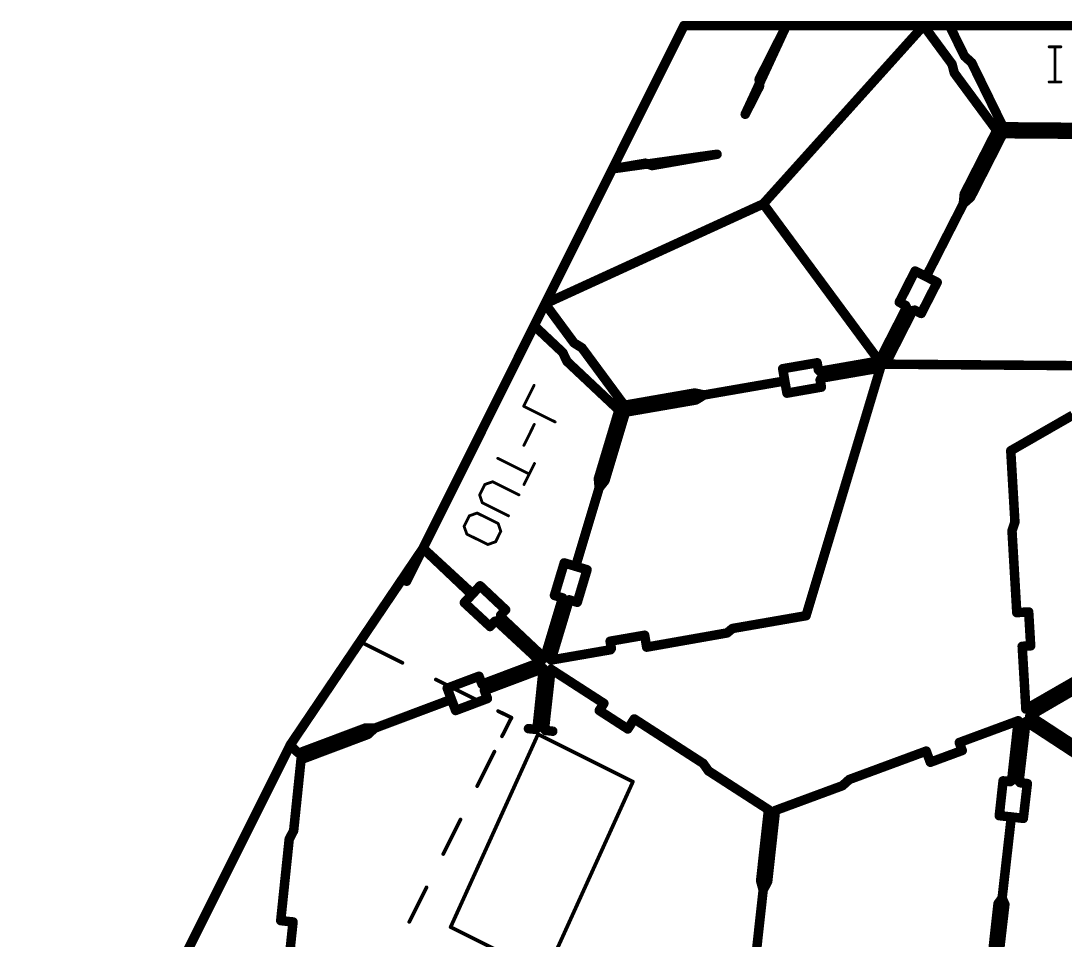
# Model space of a CAD drawing. Extents: x -0.1 to 87.3, y -0.2 to 54.9.
# Drawn here: x 9.2 to 37.15, y 29.42 to 54.03 of the extents above; entities that cross this region are included whole.
import ezdxf

# ---------------------------------------------------------------- set-up
doc = ezdxf.new("R2010")
doc.units = 0
doc.layers.add('115', color=53, linetype='CONTINUOUS')

msp = doc.modelspace()

# ---------------------------------------------------------------- linework, layer by layer
at = {"layer": '115'}
for points, const_width in [([(26.95, 53.9), (23.2329, 46.4533)], 0.254), ([(29.6905, 53.9), (26.95, 53.9)], 0.254), ([(29.6905, 53.9), (28.5901, 51.5271)], 0.254), ([(28.9634, 52.4632), (29.6905, 53.9)], 0.254), ([(29.0733, 49.1281), (33.3662, 53.9)], 0.254), ([(33.3662, 53.9), (29.6905, 53.9)], 0.254), ([(34.0595, 53.9), (33.3662, 53.9)], 0.254), ([(33.3662, 53.9), (34.1256, 52.8709)], 0.254), ([(34.4602, 53.0827), (34.0595, 53.9)], 0.254), ([(34.0595, 53.9), (41.1734, 53.9)], 0.254), ([(34.6515, 52.9087), (34.4602, 53.0827)], 0.254), ([(36.7266, 53.3322), (37.0401, 53.3322)], 0.0762), ([(36.8834, 53.3322), (36.8834, 52.3916)], 0.0762), ([(34.1256, 52.8709), (34.1882, 52.6312)], 0.254), ([(35.492, 51.1915), (34.6515, 52.9087)], 0.254), ([(28.9723, 52.2768), (28.9634, 52.4632)], 0.254), ([(34.1882, 52.6312), (35.3233, 51.0928)], 0.254), ([(28.5901, 51.5271), (28.9723, 52.2768)], 0.254), ([(36.7266, 52.3916), (37.0401, 52.3916)], 0.0762), ([(35.3233, 51.0928), (34.4538, 49.39)], 0.254), ([(37.4038, 51.1766), (35.492, 51.1915)], 0.254), ([(35.4905, 51.0075), (34.6234, 49.3036)], 0.254), ([(37.4024, 50.9926), (35.4905, 51.0075)], 0.254), ([(25.0362, 50.066), (27.8348, 50.4557)], 0.254), ([(25.919, 50.2168), (25.0362, 50.066)], 0.254), ([(26.0944, 50.1533), (25.919, 50.2168)], 0.254), ([(27.8348, 50.4557), (26.0944, 50.1533)], 0.254), ([(34.4538, 49.39), (34.4294, 49.1326)], 0.254), ([(29.0733, 49.1281), (23.2329, 46.4533)], 0.254), ([(32.1764, 44.9226), (29.0733, 49.1281)], 0.254), ([(34.4294, 49.1326), (33.4338, 47.1795)], 0.254), ([(34.6234, 49.3036), (34.4294, 49.1326)], 0.254), ([(33.1376, 47.3291), (32.7137, 46.4946)], 0.254), ([(33.4338, 47.1795), (33.1376, 47.3291)], 0.254), ([(33.4338, 47.1795), (33.7287, 47.0277)], 0.254), ([(33.7287, 47.0277), (33.3025, 46.1944)], 0.254), ([(23.2329, 46.4533), (22.9405, 45.8676)], 0.254), ([(23.2329, 46.4533), (24.0069, 45.4044)], 0.254), ([(32.9087, 46.3562), (32.1764, 44.9226)], 0.254), ([(32.7137, 46.4946), (32.8855, 46.407)], 0.254), ([(32.8855, 46.407), (32.9087, 46.3562)], 0.254), ([(33.1306, 46.282), (33.0759, 46.2709)], 0.254), ([(33.3025, 46.1944), (33.1306, 46.282)], 0.254), ([(33.0759, 46.2709), (32.346, 44.8362)], 0.254), ([(22.9405, 45.8676), (19.9633, 39.9031)], 0.254), ([(22.9405, 45.8676), (19.9658, 39.9081)], 0.254), ([(23.7058, 45.1472), (22.9405, 45.8676)], 0.254), ([(24.0069, 45.4044), (24.2175, 45.2739)], 0.254), ([(24.2175, 45.2739), (25.3526, 43.7356)], 0.254), ([(23.8156, 44.9131), (23.7058, 45.1472)], 0.254), ([(25.2085, 43.6035), (23.8156, 44.9131)], 0.254), ([(30.5907, 44.6458), (32.1764, 44.9226)], 0.254), ([(29.5935, 44.7139), (30.516, 44.8729)], 0.254), ([(29.6491, 44.3869), (29.5935, 44.7139)], 0.254), ([(32.209, 44.7352), (30.218, 38.1016)], 0.254), ([(30.516, 44.8729), (30.549, 44.6829)], 0.254), ([(30.549, 44.6829), (30.5907, 44.6458)], 0.254), ([(30.6228, 44.4608), (32.209, 44.7352)], 0.254), ([(32.346, 44.8362), (39.2716, 44.7822)], 0.254), ([(27.4892, 44.0116), (29.6491, 44.3869)], 0.254), ([(29.6491, 44.3869), (29.7071, 44.0603)], 0.254), ([(30.5961, 44.4118), (30.6228, 44.4608)], 0.254), ([(30.6291, 44.2218), (30.5961, 44.4118)], 0.254), ([(22.6583, 43.7087), (22.9371, 44.2704)], 0.0762), ([(25.3526, 43.7356), (27.2361, 44.0641)], 0.254), ([(27.2361, 44.0641), (27.4892, 44.0116)], 0.254), ([(29.7071, 44.0603), (30.6291, 44.2218)], 0.254), ([(25.3848, 43.5506), (27.2687, 43.8767)], 0.254), ([(27.2687, 43.8767), (27.4892, 44.0116)], 0.254), ([(23.5008, 43.2905), (22.6583, 43.7087)], 0.0762), ([(24.6589, 41.7723), (25.2085, 43.6035)], 0.254), ([(24.8351, 41.7194), (25.3848, 43.5506)], 0.254), ([(35.6987, 42.519), (37.3566, 43.4712)], 0.254), ([(22.6636, 42.6616), (22.9424, 43.2233)], 0.0762), ([(35.8103, 40.6104), (35.6987, 42.519)], 0.254), ([(21.9658, 42.3136), (22.8083, 41.8954)], 0.0762), ([(22.6689, 41.6146), (22.9477, 42.1762)], 0.0762), ([(21.6195, 41.6161), (21.8296, 41.6868)], 0.0762), ([(21.8296, 41.6868), (22.5317, 41.3383)], 0.0762), ([(24.6809, 41.5256), (24.6589, 41.7723)], 0.254), ([(24.6809, 41.5256), (24.8351, 41.7194)], 0.254), ([(21.4801, 41.3353), (21.6195, 41.6161)], 0.0762), ([(24.05, 39.4237), (24.6809, 41.5256)], 0.254), ([(21.5508, 41.1251), (21.4801, 41.3353)], 0.0762), ([(22.2529, 40.7766), (21.5508, 41.1251)], 0.0762), ([(21.0641, 40.4973), (21.2035, 40.7781)], 0.0762), ([(21.2035, 40.7781), (21.4137, 40.8489)], 0.0762), ([(21.4137, 40.8489), (21.9753, 40.57)], 0.0762), ([(21.9753, 40.57), (22.046, 40.3599)], 0.0762), ([(35.7319, 40.3754), (35.8103, 40.6104)], 0.254), ([(21.1348, 40.2872), (21.0641, 40.4973)], 0.0762), ([(21.6965, 40.0084), (21.1348, 40.2872)], 0.0762), ([(22.046, 40.3599), (21.9066, 40.0791)], 0.0762), ([(35.86, 38.1845), (35.7319, 40.3754)], 0.254), ([(16.4043, 34.6337), (19.9658, 39.9081)], 0.254), ([(19.9658, 39.9081), (19.525, 39.025)], 0.254), ([(19.9633, 39.9031), (21.2708, 38.6649)], 0.254), ([(19.9658, 39.9081), (21.2914, 38.687)], 0.254), ([(21.9066, 40.0791), (21.6965, 40.0084)], 0.0762), ([(23.4829, 38.6442), (23.7444, 39.5154)], 0.254), ([(23.7444, 39.5154), (24.05, 39.4237)], 0.254), ([(24.3557, 39.3319), (24.05, 39.4237)], 0.254), ([(24.0942, 38.4608), (24.3557, 39.3319)], 0.254), ([(21.2708, 38.6649), (21.492, 38.9017)], 0.254), ([(21.492, 38.9017), (22.1754, 38.2583)], 0.254), ([(21.2914, 38.687), (21.0703, 38.4502)], 0.254), ([(23.2167, 36.9672), (23.7002, 38.579)], 0.254), ([(23.3929, 36.9143), (23.8769, 38.526)], 0.254), ([(23.7002, 38.579), (23.4829, 38.6442)], 0.254), ([(23.8769, 38.526), (24.0942, 38.4608)], 0.254), ([(21.0703, 38.4502), (21.7588, 37.8123)], 0.254), ([(22.1754, 38.2583), (22.0432, 38.1179)], 0.254), ([(36.1786, 38.2032), (35.86, 38.1845)], 0.254), ([(36.2316, 37.2951), (36.1786, 38.2032)], 0.254), ([(21.7588, 37.8123), (21.8898, 37.9537)], 0.254), ([(21.8898, 37.9537), (21.9343, 37.9582)], 0.254), ([(21.9343, 37.9582), (23.1179, 36.8615)], 0.254), ([(22.0432, 38.1179), (22.0418, 38.0733)], 0.254), ([(22.0418, 38.0733), (23.2167, 36.9672)], 0.254), ([(30.218, 38.1016), (28.2482, 37.7594)], 0.254), ([(28.1044, 37.6404), (25.952, 37.2599)], 0.254), ([(28.2482, 37.7594), (28.1044, 37.6404)], 0.254), ([(19.4108, 36.84), (18.258, 37.4164)], 0.1), ([(25.8978, 37.5793), (24.9731, 37.4186)], 0.254), ([(24.9731, 37.4186), (25.0061, 37.2286)], 0.254), ([(25.952, 37.2599), (25.8978, 37.5793)], 0.254), ([(24.9827, 37.1906), (23.3929, 36.9143)], 0.254), ([(25.0061, 37.2286), (24.9827, 37.1906)], 0.254), ([(36.0051, 37.2819), (36.2316, 37.2951)], 0.254), ([(36.1031, 35.602), (36.0051, 37.2819)], 0.254), ([(23.1179, 36.8615), (21.5428, 36.2691)], 0.254), ([(23.1827, 36.6892), (21.6078, 36.0965)], 0.254), ([(23.0155, 35.0843), (23.1827, 36.6892)], 0.254), ([(23.2154, 35.0629), (23.3921, 36.6668)], 0.254), ([(23.3921, 36.6668), (24.8056, 35.7538)], 0.254), ([(21.458, 35.8164), (20.3053, 36.3927)], 0.1), ([(21.4629, 36.4815), (20.6116, 36.1612)], 0.254), ([(21.5428, 36.2691), (21.4629, 36.4815)], 0.254), ([(37.5018, 36.4067), (36.1031, 35.602)], 0.254), ([(37.6026, 36.2326), (36.2087, 35.4198)], 0.254), ([(20.6116, 36.1612), (20.724, 35.8625)], 0.254), ([(21.6078, 36.0965), (21.6877, 35.8841)], 0.254), ([(20.724, 35.8625), (18.67, 35.0898)], 0.254), ([(20.8364, 35.5638), (20.724, 35.8625)], 0.254), ([(21.6877, 35.8841), (20.8364, 35.5638)], 0.254), ([(24.8056, 35.7538), (24.6825, 35.5632)], 0.254), ([(21.9725, 35.5492), (22.3324, 35.3707)], 0.1), ([(24.6825, 35.5632), (25.4466, 35.0698)], 0.254), ([(36.2087, 35.4198), (37.6171, 34.4989)], 0.254), ([(22.3324, 35.3707), (22.0779, 34.8721)], 0.1), ([(25.4466, 35.0698), (25.6197, 35.3379)], 0.254), ([(25.6197, 35.3379), (27.4634, 34.1475)], 0.254), ([(35.8987, 35.2895), (34.3204, 34.706)], 0.254), ([(35.7221, 33.6856), (35.8987, 35.2895)], 0.254), ([(35.9219, 33.663), (36.108, 35.2658)], 0.254), ([(36.108, 35.2658), (37.5161, 34.3445)], 0.254), ([(18.4223, 35.0949), (16.6329, 34.4216)], 0.254), ([(18.4871, 34.9227), (16.6977, 34.2494)], 0.254), ([(18.67, 35.0898), (18.4223, 35.0949)], 0.254), ([(18.67, 35.0898), (18.4871, 34.9227)], 0.254), ([(23.0425, 34.9263), (20.7025, 29.7638)], 0.1), ([(22.7873, 35.0784), (22.9791, 35.0584)], 0.254), ([(22.9791, 35.0584), (23.0155, 35.0843)], 0.254), ([(25.5825, 33.6562), (23.0425, 34.9263)], 0.1), ([(23.2454, 35.0298), (23.2154, 35.0629)], 0.254), ([(23.4371, 35.0087), (23.2454, 35.0298)], 0.254), ([(16.4272, 34.6703), (9.325, 20.475)], 0.254), ([(16.6329, 34.4216), (16.4043, 34.6337)], 0.254), ([(34.3204, 34.706), (34.399, 34.4931)], 0.254), ([(21.4137, 33.5394), (21.8757, 34.4625)], 0.1), ([(33.4352, 34.4772), (31.3767, 33.7166)], 0.254), ([(33.5458, 34.1779), (33.4352, 34.4772)], 0.254), ([(34.399, 34.4931), (33.5458, 34.1779)], 0.254), ([(16.6977, 34.2494), (16.5008, 32.3477)], 0.254), ([(27.4634, 34.1475), (27.6067, 33.9455)], 0.254), ([(27.6067, 33.9455), (29.2129, 32.9084)], 0.254), ([(31.3767, 33.7166), (31.1928, 33.5505)], 0.254), ([(23.2425, 28.4938), (25.5825, 33.6562)], 0.1), ([(31.1928, 33.5505), (29.3995, 32.8878)], 0.254), ([(35.3912, 32.748), (35.4939, 33.6809)], 0.254), ([(35.4939, 33.6809), (35.6856, 33.6598)], 0.254), ([(35.6856, 33.6598), (35.7221, 33.6856)], 0.254), ([(35.9517, 33.6297), (35.9219, 33.663)], 0.254), ([(36.1433, 33.6075), (35.9517, 33.6297)], 0.254), ([(36.035, 32.6752), (36.1433, 33.6075)], 0.254), ([(29.2129, 32.9084), (29.0023, 31.0081)], 0.254), ([(29.3995, 32.8878), (29.1915, 30.9873)], 0.254), ([(35.7133, 32.7138), (35.3912, 32.748)], 0.254), ([(35.4677, 30.5419), (35.7133, 32.7138)], 0.254), ([(35.7133, 32.7138), (36.035, 32.6752)], 0.254), ([(16.5008, 32.3477), (16.3813, 32.1184)], 0.254), ([(20.5043, 31.7219), (20.9662, 32.6451)], 0.1), ([(16.3813, 32.1184), (16.1542, 29.938)], 0.254), ([(29.0023, 31.0081), (29.0706, 30.7587)], 0.254), ([(29.1915, 30.9873), (29.0706, 30.7587)], 0.254), ([(19.5948, 29.9045), (20.0568, 30.8277)], 0.1), ([(29.0706, 30.7587), (28.8306, 28.5797)], 0.254), ([(35.1391, 28.4037), (35.3579, 30.391)], 0.254), ([(35.3104, 28.3843), (35.541, 30.3703)], 0.254), ([(35.3579, 30.391), (35.4677, 30.5419)], 0.254), ([(35.541, 30.3703), (35.4677, 30.5419)], 0.254), ([(16.1542, 29.938), (16.484, 29.9024)], 0.254), ([(16.484, 29.9024), (16.3857, 28.9715)], 0.254), ([(20.7025, 29.7638), (23.2425, 28.4938)], 0.1)]:
    msp.add_lwpolyline(points, dxfattribs=dict(at, const_width=const_width))
for points, const_width in [([(26.95, 53.9635, 1), (26.95, 53.8365)], 0.127), ([(27.0068, 53.8716, 1), (26.8932, 53.9284)], 0.127), ([(29.6905, 53.9635, 1), (29.6905, 53.8365)], 0.127), ([(29.7481, 53.8733, 1), (29.6329, 53.9267)], 0.127), ([(29.7472, 53.8713, 1), (29.6339, 53.9287)], 0.127), ([(29.6905, 53.8365, 1), (29.6905, 53.9635)], 0.127), ([(33.3662, 53.9635, 1), (33.3662, 53.8365)], 0.127), ([(33.4173, 53.9377, 1), (33.3151, 53.8623)], 0.127), ([(33.4134, 53.8575, 1), (33.319, 53.9425)], 0.127), ([(33.3662, 53.8365, 1), (33.3662, 53.9635)], 0.127), ([(34.1165, 53.928, 1), (34.0025, 53.872)], 0.127), ([(34.0595, 53.9635, 1), (34.0595, 53.8365)], 0.127), ([(34.0595, 53.8365, 1), (34.0595, 53.9635)], 0.127), ([(34.5029, 53.1297, 1), (34.4175, 53.0357)], 0.127), ([(34.4032, 53.0548, 1), (34.5172, 53.1107)], 0.127), ([(36.7266, 53.3512, 1), (36.7266, 53.3131)], 0.0381), ([(36.9024, 53.3322, 1), (36.8643, 53.3322)], 0.0381), ([(37.0401, 53.3131, 1), (37.0401, 53.3512)], 0.0381), ([(34.1871, 52.8869, 1), (34.0642, 52.8548)], 0.127), ([(34.0745, 52.8331, 1), (34.1767, 52.9086)], 0.127), ([(34.7085, 52.9366, 1), (34.5944, 52.8808)], 0.127), ([(34.6088, 52.8618, 1), (34.6942, 52.9557)], 0.127), ([(29.0268, 52.4662, 1), (28.9, 52.4602)], 0.127), ([(34.2392, 52.6689, 1), (34.1371, 52.5935)], 0.127), ([(34.1267, 52.6151, 1), (34.2496, 52.6472)], 0.127), ([(28.9067, 52.4919, 1), (29.02, 52.4345)], 0.127), ([(28.9089, 52.2738, 1), (29.0357, 52.2798)], 0.127), ([(29.0289, 52.248, 1), (28.9157, 52.3056)], 0.127), ([(36.7266, 52.4106, 1), (36.7266, 52.3725)], 0.0381), ([(36.8643, 52.3916, 1), (36.9024, 52.3916)], 0.0381), ([(37.0401, 52.3725, 1), (37.0401, 52.4106)], 0.0381), ([(28.5335, 51.5559, 1), (28.6466, 51.4982)], 0.127), ([(28.5325, 51.5538, 1), (28.6477, 51.5003)], 0.127), ([(35.3799, 51.0639, 1), (35.2668, 51.1216)], 0.127), ([(35.2722, 51.055, 1), (35.3744, 51.1305)], 0.127), ([(35.4925, 51.255, 1), (35.4915, 51.128)], 0.127), ([(35.435, 51.1636, 1), (35.549, 51.2194)], 0.127), ([(35.491, 51.071, 1), (35.4901, 50.944)], 0.127), ([(35.5471, 50.9787, 1), (35.434, 51.0363)], 0.127), ([(25.9406, 50.2765, 1), (25.8974, 50.157)], 0.127), ([(25.9297, 50.1542, 1), (25.9083, 50.2793)], 0.127), ([(27.8457, 50.3931, 1), (27.8239, 50.5183)], 0.127), ([(27.8436, 50.3928, 1), (27.8261, 50.5186)], 0.127), ([(25.0275, 50.1289, 1), (25.045, 50.0031)], 0.127), ([(25.0256, 50.1286, 1), (25.0469, 50.0034)], 0.127), ([(26.0836, 50.2158, 1), (26.1053, 50.0907)], 0.127), ([(26.0728, 50.0936, 1), (26.116, 50.213)], 0.127), ([(34.3973, 49.4189, 1), (34.5104, 49.3611)], 0.127), ([(34.517, 49.384, 1), (34.3906, 49.396)], 0.127), ([(29.026, 49.1706, 1), (29.1205, 49.0857)], 0.127), ([(29.1243, 49.1658, 1), (29.0222, 49.0904)], 0.127), ([(29.0997, 49.0704, 1), (29.0468, 49.1859)], 0.127), ([(34.3874, 49.1802, 1), (34.4714, 49.085)], 0.127), ([(34.486, 49.1038, 1), (34.3728, 49.1614)], 0.127), ([(34.5668, 49.3324, 1), (34.68, 49.2748)], 0.127), ([(34.6654, 49.2559, 1), (34.5814, 49.3512)], 0.127), ([(34.3662, 49.1386, 1), (34.4926, 49.1266)], 0.127), ([(33.1663, 47.3857, 1), (33.109, 47.2724)], 0.127), ([(33.1943, 47.3003, 1), (33.081, 47.3578)], 0.127), ([(33.4628, 47.236, 1), (33.4047, 47.1231)], 0.127), ([(33.3772, 47.2084, 1), (33.4903, 47.1507)], 0.127), ([(33.4051, 47.1229, 1), (33.4624, 47.2362)], 0.127), ([(33.7852, 46.9988, 1), (33.6722, 47.0567)], 0.127), ([(33.6996, 46.9713, 1), (33.7578, 47.0842)], 0.127), ([(23.284, 46.491, 1), (23.1818, 46.4156)], 0.127), ([(23.1761, 46.4817, 1), (23.2897, 46.4249)], 0.127), ([(23.2065, 46.511, 1), (23.2594, 46.3956)], 0.127), ([(23.2897, 46.4249, 1), (23.1761, 46.4817)], 0.127), ([(32.7425, 46.5511, 1), (32.6848, 46.438)], 0.127), ([(32.6571, 46.5233, 1), (32.7703, 46.4658)], 0.127), ([(32.9433, 46.4333, 1), (32.8277, 46.3806)], 0.127), ([(32.8509, 46.3298, 1), (32.9664, 46.3826)], 0.127), ([(32.9652, 46.3273, 1), (32.8521, 46.3851)], 0.127), ([(32.8567, 46.3504, 1), (32.9143, 46.4636)], 0.127), ([(33.1595, 46.3386, 1), (33.1018, 46.2254)], 0.127), ([(33.1432, 46.2198, 1), (33.118, 46.3442)], 0.127), ([(33.0633, 46.3332, 1), (33.0885, 46.2087)], 0.127), ([(33.1325, 46.2421, 1), (33.0193, 46.2997)], 0.127), ([(33.2459, 46.2233, 1), (33.359, 46.1655)], 0.127), ([(33.2736, 46.1378, 1), (33.3313, 46.251)], 0.127), ([(22.9841, 45.9138, 1), (22.897, 45.8213)], 0.127), ([(22.8837, 45.8959, 1), (22.9974, 45.8392)], 0.127), ([(22.9974, 45.8392, 1), (22.8837, 45.8959)], 0.127), ([(22.9974, 45.8392, 1), (22.8837, 45.8959)], 0.127), ([(24.0403, 45.4584, 1), (23.9734, 45.3504)], 0.127), ([(23.9558, 45.3667, 1), (24.058, 45.4421)], 0.127), ([(24.2686, 45.3117, 1), (24.1664, 45.2362)], 0.127), ([(24.184, 45.22, 1), (24.2509, 45.3279)], 0.127), ([(23.7632, 45.1742, 1), (23.6483, 45.1202)], 0.127), ([(23.6622, 45.1009, 1), (23.7493, 45.1934)], 0.127), ([(23.8591, 44.9594, 1), (23.7721, 44.8668)], 0.127), ([(32.1199, 44.9515, 1), (32.233, 44.8938)], 0.127), ([(32.1253, 44.8849, 1), (32.2275, 44.9603)], 0.127), ([(32.1873, 44.8601, 1), (32.1655, 44.9852)], 0.127), ([(23.7581, 44.8861, 1), (23.8731, 44.9401)], 0.127), ([(29.6561, 44.7246, 1), (29.5309, 44.7033)], 0.127), ([(29.5828, 44.7765, 1), (29.6043, 44.6514)], 0.127), ([(30.5785, 44.8838, 1), (30.4534, 44.862)], 0.127), ([(30.5912, 44.7303, 1), (30.5067, 44.6355)], 0.127), ([(30.4864, 44.672, 1), (30.6115, 44.6938)], 0.127), ([(30.5267, 44.8103, 1), (30.5052, 44.9355)], 0.127), ([(30.5797, 44.7083, 1), (30.6016, 44.5832)], 0.127), ([(30.5484, 44.5983, 1), (30.6329, 44.6932)], 0.127), ([(32.2698, 44.7169, 1), (32.1482, 44.7534)], 0.127), ([(32.2198, 44.6726, 1), (32.1982, 44.7977)], 0.127), ([(32.3464, 44.8997, 1), (32.3455, 44.7727)], 0.127), ([(32.2894, 44.865, 1), (32.4025, 44.8074)], 0.127), ([(29.7116, 44.398, 1), (29.5865, 44.3758)], 0.127), ([(29.5865, 44.3763, 1), (29.7117, 44.3975)], 0.127), ([(29.6599, 44.3243, 1), (29.6382, 44.4494)], 0.127), ([(30.6586, 44.4227, 1), (30.5335, 44.4009)], 0.127), ([(30.5403, 44.4422, 1), (30.6518, 44.3814)], 0.127), ([(30.612, 44.5234, 1), (30.6336, 44.3983)], 0.127), ([(30.6786, 44.4304, 1), (30.567, 44.4912)], 0.127), ([(22.9542, 44.2619, 1), (22.92, 44.2788)], 0.0381), ([(27.249, 44.1263, 1), (27.2232, 44.002)], 0.127), ([(27.247, 44.0016, 1), (27.2252, 44.1267)], 0.127), ([(29.6962, 44.1228, 1), (29.7181, 43.9977)], 0.127), ([(30.5665, 44.2109, 1), (30.6917, 44.2327)], 0.127), ([(30.6401, 44.1593, 1), (30.6181, 44.2843)], 0.127), ([(27.2355, 43.9308, 1), (27.3018, 43.8225)], 0.127), ([(27.2795, 43.8141, 1), (27.2578, 43.9392)], 0.127), ([(27.4784, 44.0741, 1), (27.5001, 43.949)], 0.127), ([(27.5224, 43.9574, 1), (27.4561, 44.0657)], 0.127), ([(27.4763, 43.9494, 1), (27.5022, 44.0737)], 0.127), ([(29.6446, 44.0492, 1), (29.7696, 44.0714)], 0.127), ([(22.6667, 43.7258, 1), (22.6498, 43.6916)], 0.0381), ([(22.6412, 43.7172, 1), (22.6753, 43.7002)], 0.0381), ([(25.2694, 43.5852, 1), (25.1477, 43.6218)], 0.127), ([(25.165, 43.5572, 1), (25.252, 43.6498)], 0.127), ([(25.3417, 43.7981, 1), (25.3635, 43.673)], 0.127), ([(25.3015, 43.6978, 1), (25.4037, 43.7733)], 0.127), ([(25.3739, 43.6132, 1), (25.3956, 43.488)], 0.127), ([(25.4456, 43.5323, 1), (25.3239, 43.5689)], 0.127), ([(22.9594, 43.2148, 1), (22.9253, 43.2318)], 0.0381), ([(23.4923, 43.2734, 1), (23.5093, 43.3075)], 0.0381), ([(22.6465, 42.6701, 1), (22.6806, 42.6532)], 0.0381), ([(35.7621, 42.5227, 1), (35.6353, 42.5153)], 0.127), ([(35.6671, 42.574, 1), (35.7303, 42.4639)], 0.127), ([(21.9742, 42.3307, 1), (21.9573, 42.2966)], 0.0381), ([(22.9647, 42.1678, 1), (22.9306, 42.1847)], 0.0381), ([(21.8381, 41.7039, 1), (21.8211, 41.6697)], 0.0381), ([(21.8357, 41.6688, 1), (21.8235, 41.7049)], 0.0381), ([(22.7998, 41.8783, 1), (22.8167, 41.9125)], 0.0381), ([(24.7222, 41.778, 1), (24.5957, 41.7667)], 0.127), ([(24.5981, 41.7906, 1), (24.7197, 41.7541)], 0.127), ([(24.7743, 41.7377, 1), (24.896, 41.7012)], 0.127), ([(24.8848, 41.6799, 1), (24.7855, 41.759)], 0.127), ([(21.6134, 41.6342, 1), (21.6256, 41.598)], 0.0381), ([(21.6366, 41.6076, 1), (21.6024, 41.6246)], 0.0381), ([(22.6518, 41.623, 1), (22.6859, 41.6061)], 0.0381), ([(24.6312, 41.5651, 1), (24.7306, 41.4861)], 0.127), ([(24.6177, 41.52, 1), (24.7441, 41.5312)], 0.127), ([(24.7417, 41.5073, 1), (24.6201, 41.5438)], 0.127), ([(21.4981, 41.3413, 1), (21.462, 41.3292)], 0.0381), ([(21.463, 41.3437, 1), (21.4972, 41.3268)], 0.0381), ([(21.5593, 41.1422, 1), (21.5423, 41.1081)], 0.0381), ([(21.5327, 41.1191, 1), (21.5689, 41.1312)], 0.0381), ([(22.5232, 41.3212, 1), (22.5402, 41.3554)], 0.0381), ([(21.2206, 40.7697, 1), (21.1865, 40.7866)], 0.0381), ([(21.4221, 40.8659, 1), (21.4052, 40.8318)], 0.0381), ([(21.4197, 40.8308, 1), (21.4076, 40.8669)], 0.0381), ([(21.1975, 40.7962, 1), (21.2096, 40.7601)], 0.0381), ([(21.9934, 40.5761, 1), (21.9573, 40.564)], 0.0381), ([(21.9669, 40.553, 1), (21.9838, 40.5871)], 0.0381), ([(22.2444, 40.7596, 1), (22.2614, 40.7937)], 0.0381), ([(35.7469, 40.6066, 1), (35.8737, 40.6141)], 0.127), ([(35.8705, 40.5903, 1), (35.7501, 40.6304)], 0.127), ([(21.0822, 40.5034, 1), (21.0461, 40.4912)], 0.0381), ([(21.0471, 40.5058, 1), (21.0812, 40.4888)], 0.0381), ([(21.1433, 40.3042, 1), (21.1264, 40.2701)], 0.0381), ([(21.1168, 40.2811, 1), (21.1529, 40.2933)], 0.0381), ([(22.028, 40.3538, 1), (22.0641, 40.366)], 0.0381), ([(22.0631, 40.3514, 1), (22.029, 40.3684)], 0.0381), ([(35.6716, 40.3955, 1), (35.7921, 40.3553)], 0.127), ([(35.7953, 40.3791, 1), (35.6685, 40.3717)], 0.127), ([(19.9065, 39.9315, 1), (20.0201, 39.8747)], 0.127), ([(20.007, 39.9492, 1), (19.9197, 39.857)], 0.127), ([(20.0088, 39.9548, 1), (19.9228, 39.8614)], 0.127), ([(19.909, 39.9364, 1), (20.0226, 39.8797)], 0.127), ([(20.0226, 39.8797, 1), (19.909, 39.9364)], 0.127), ([(20.0184, 39.8725, 1), (19.9132, 39.9436)], 0.127), ([(21.6904, 40.0264, 1), (21.7026, 39.9903)], 0.0381), ([(21.688, 39.9913, 1), (21.705, 40.0254)], 0.0381), ([(21.8896, 40.0876, 1), (21.9237, 40.0706)], 0.0381), ([(21.9127, 40.061, 1), (21.9006, 40.0971)], 0.0381), ([(23.7626, 39.5762, 1), (23.7261, 39.4546)], 0.127), ([(23.8052, 39.4971, 1), (23.6835, 39.5336)], 0.127), ([(24.0683, 39.4845, 1), (24.0318, 39.3628)], 0.127), ([(23.9892, 39.4419, 1), (24.1108, 39.4054)], 0.127), ([(24.0318, 39.3628, 1), (24.0683, 39.4845)], 0.127), ([(24.4165, 39.3137, 1), (24.2948, 39.3502)], 0.127), ([(24.3374, 39.2711, 1), (24.3739, 39.3927)], 0.127), ([(19.4682, 39.0534, 1), (19.5818, 38.9966)], 0.127), ([(21.5355, 38.9479, 1), (21.4485, 38.8555)], 0.127), ([(21.5384, 38.8584, 1), (21.4456, 38.945)], 0.127), ([(21.2244, 38.7083, 1), (21.3172, 38.6216)], 0.127), ([(21.2272, 38.6188, 1), (21.3145, 38.711)], 0.127), ([(21.3378, 38.6436, 1), (21.245, 38.7303)], 0.127), ([(21.2484, 38.6403, 1), (21.3345, 38.7337)], 0.127), ([(23.5011, 38.7051, 1), (23.4646, 38.5834)], 0.127), ([(23.422, 38.6625, 1), (23.5437, 38.626)], 0.127), ([(23.761, 38.5608, 1), (23.6394, 38.5972)], 0.127), ([(23.6819, 38.5182, 1), (23.7184, 38.6398)], 0.127), ([(23.8951, 38.5868, 1), (23.8586, 38.4652)], 0.127), ([(23.9377, 38.5077, 1), (23.816, 38.5442)], 0.127), ([(24.0759, 38.3999, 1), (24.1124, 38.5216)], 0.127), ([(21.1134, 38.4968, 1), (21.0271, 38.4036)], 0.127), ([(21.0239, 38.4935, 1), (21.1167, 38.4068)], 0.127), ([(22.2216, 38.2148, 1), (22.1291, 38.3019)], 0.127), ([(22.1318, 38.2121, 1), (22.2189, 38.3046)], 0.127), ([(24.0334, 38.479, 1), (24.155, 38.4425)], 0.127), ([(35.8563, 38.2479, 1), (35.8637, 38.1211)], 0.127), ([(36.2419, 38.2069, 1), (36.1152, 38.1995)], 0.127), ([(36.1823, 38.1398, 1), (36.1748, 38.2666)], 0.127), ([(21.8835, 38.0169, 1), (21.8961, 37.8906)], 0.127), ([(21.9364, 37.9106, 1), (21.8433, 37.9969)], 0.127), ([(21.9774, 38.0047, 1), (21.8911, 37.9116)], 0.127), ([(21.9405, 37.895, 1), (21.928, 38.0213)], 0.127), ([(22.0853, 38.1195, 1), (21.9983, 38.0271)], 0.127), ([(21.9783, 38.0753, 1), (22.1053, 38.0713)], 0.127), ([(22.1066, 38.1159, 1), (21.9797, 38.1199)], 0.127), ([(21.9969, 38.1614, 1), (22.0894, 38.0744)], 0.127), ([(30.1571, 38.1199, 1), (30.2788, 38.0834)], 0.127), ([(30.2288, 38.0391, 1), (30.2071, 38.1642)], 0.127), ([(35.7966, 38.1808, 1), (35.9234, 38.1882)], 0.127), ([(21.7122, 37.8554, 1), (21.8053, 37.7691)], 0.127), ([(21.7156, 37.7657, 1), (21.8019, 37.8588)], 0.127), ([(28.0639, 37.6893, 1), (28.1449, 37.5915)], 0.127), ([(28.1154, 37.5779, 1), (28.0933, 37.7029)], 0.127), ([(28.2373, 37.8219, 1), (28.259, 37.6968)], 0.127), ([(28.2886, 37.7104, 1), (28.2077, 37.8083)], 0.127), ([(18.2692, 37.4387, 1), (18.2469, 37.394)], 0.05), ([(24.9622, 37.4812, 1), (24.9839, 37.356)], 0.127), ([(25.0356, 37.4295, 1), (24.9105, 37.4077)], 0.127), ([(25.9604, 37.5899, 1), (25.8352, 37.5687)], 0.127), ([(25.9087, 37.5167, 1), (25.8869, 37.6419)], 0.127), ([(24.9286, 37.2239, 1), (25.0367, 37.1573)], 0.127), ([(24.9435, 37.2177, 1), (25.0686, 37.2395)], 0.127), ([(25.0601, 37.1953, 1), (24.952, 37.2619)], 0.127), ([(24.9935, 37.128, 1), (24.9718, 37.2532)], 0.127), ([(25.9409, 37.3224, 1), (25.9631, 37.1973)], 0.127), ([(25.8894, 37.2492, 1), (26.0146, 37.2705)], 0.127), ([(36.0685, 37.2856, 1), (35.9417, 37.2782)], 0.127), ([(36.0014, 37.3453, 1), (36.0088, 37.2185)], 0.127), ([(36.1682, 37.2914, 1), (36.295, 37.2989)], 0.127), ([(36.2353, 37.2318, 1), (36.2279, 37.3585)], 0.127), ([(23.0747, 36.8149, 1), (23.161, 36.908)], 0.127), ([(23.1402, 36.802, 1), (23.0955, 36.9209)], 0.127), ([(23.1558, 36.9855, 1), (23.2775, 36.949)], 0.127), ([(23.1731, 36.921, 1), (23.2602, 37.0135)], 0.127), ([(23.382, 36.9769, 1), (23.4038, 36.8518)], 0.127), ([(23.3321, 36.9326, 1), (23.4537, 36.8961)], 0.127), ([(19.3997, 36.8176, 1), (19.422, 36.8623)], 0.05), ([(23.2458, 36.6827, 1), (23.1195, 36.6958)], 0.127), ([(23.205, 36.6298, 1), (23.1603, 36.7487)], 0.127), ([(23.4265, 36.7201, 1), (23.3576, 36.6135)], 0.127), ([(23.4552, 36.6598, 1), (23.3289, 36.6738)], 0.127), ([(20.3164, 36.4151, 1), (20.2941, 36.3704)], 0.05), ([(21.5224, 36.5039, 1), (21.4035, 36.4591)], 0.127), ([(21.4853, 36.4221, 1), (21.4406, 36.5409)], 0.127), ([(21.5205, 36.3286, 1), (21.5652, 36.2097)], 0.127), ([(21.4834, 36.2468, 1), (21.6023, 36.2915)], 0.127), ([(20.6711, 36.1836, 1), (20.5522, 36.1388)], 0.127), ([(20.5893, 36.2206, 1), (20.634, 36.1018)], 0.127), ([(21.6672, 36.1188, 1), (21.5483, 36.0741)], 0.127), ([(21.5854, 36.1559, 1), (21.6301, 36.0371)], 0.127), ([(20.7834, 35.8849, 1), (20.6646, 35.8402)], 0.127), ([(20.6646, 35.8402, 1), (20.7834, 35.8849)], 0.127), ([(20.7464, 35.8031, 1), (20.7016, 35.922)], 0.127), ([(21.4469, 35.794, 1), (21.4692, 35.8387)], 0.05), ([(21.6282, 35.8618, 1), (21.7471, 35.9065)], 0.127), ([(21.71, 35.8247, 1), (21.6653, 35.9436)], 0.127), ([(24.8589, 35.7194, 1), (24.7523, 35.7883)], 0.127), ([(24.7711, 35.7005, 1), (24.8401, 35.8072)], 0.127), ([(20.814, 35.6233, 1), (20.8587, 35.5044)], 0.127), ([(20.7769, 35.5415, 1), (20.8958, 35.5862)], 0.127), ([(21.9836, 35.5716, 1), (21.9614, 35.5268)], 0.05), ([(24.717, 35.6166, 1), (24.6481, 35.5099)], 0.127), ([(24.6292, 35.5977, 1), (24.7359, 35.5288)], 0.127), ([(36.0715, 35.6571, 1), (36.1348, 35.547)], 0.127), ([(36.0397, 35.5983, 1), (36.1665, 35.6057)], 0.127), ([(36.2434, 35.4729, 1), (36.1739, 35.3666)], 0.127), ([(36.1767, 35.4746, 1), (36.2407, 35.3649)], 0.127), ([(22.3546, 35.3594, 1), (22.3101, 35.3821)], 0.05), ([(22.3213, 35.3483, 1), (22.3435, 35.3931)], 0.05), ([(25.6542, 35.3913, 1), (25.5853, 35.2846)], 0.127), ([(25.6731, 35.3035, 1), (25.5664, 35.3724)], 0.127), ([(35.9618, 35.2825, 1), (35.8356, 35.2964)], 0.127), ([(35.9207, 35.2299, 1), (35.8767, 35.349)], 0.127), ([(36.1427, 35.3189, 1), (36.0732, 35.2127)], 0.127), ([(36.171, 35.2585, 1), (36.0449, 35.2731)], 0.127), ([(18.4236, 35.1584, 1), (18.421, 35.0314)], 0.127), ([(18.4447, 35.0354, 1), (18.3999, 35.1543)], 0.127), ([(18.4443, 34.9695, 1), (18.5299, 34.8758)], 0.127), ([(18.5095, 34.8632, 1), (18.4647, 34.9821)], 0.127), ([(18.6476, 35.1492, 1), (18.6923, 35.0303)], 0.127), ([(18.7128, 35.0429, 1), (18.6271, 35.1366)], 0.127), ([(18.6687, 35.0263, 1), (18.6713, 35.1532)], 0.127), ([(22.7939, 35.1415, 1), (22.7807, 35.0152)], 0.127), ([(22.9422, 35.11, 1), (23.0161, 35.0067)], 0.127), ([(22.9523, 35.0909, 1), (23.0786, 35.0777)], 0.127), ([(22.9726, 34.9952, 1), (22.9857, 35.1215)], 0.127), ([(23.0524, 35.0327, 1), (22.9785, 35.136)], 0.127), ([(23.0537, 34.9486, 1), (23.0313, 34.9039)], 0.05), ([(23.0653, 34.9159, 1), (23.0197, 34.9366)], 0.05), ([(23.2625, 35.1056, 1), (23.1684, 35.0202)], 0.127), ([(23.1523, 35.0698, 1), (23.2785, 35.0559)], 0.127), ([(23.2524, 35.093, 1), (23.2385, 34.9667)], 0.127), ([(23.1984, 34.9872, 1), (23.2924, 35.0725)], 0.127), ([(23.4302, 34.9456, 1), (23.4441, 35.0718)], 0.127), ([(25.3933, 35.1043, 1), (25.5, 35.0354)], 0.127), ([(25.4122, 35.0165, 1), (25.4811, 35.1232)], 0.127), ([(16.3517, 34.6692, 1), (16.457, 34.5982)], 0.127), ([(16.4475, 34.6802, 1), (16.3612, 34.5871)], 0.127), ([(16.484, 34.6419, 1), (16.3704, 34.6987)], 0.127), ([(22.0556, 34.8835, 1), (22.1002, 34.8607)], 0.05), ([(34.2983, 34.7655, 1), (34.3424, 34.6464)], 0.127), ([(34.3799, 34.728, 1), (34.2608, 34.684)], 0.127), ([(16.6105, 34.4811, 1), (16.6552, 34.3622)], 0.127), ([(16.5897, 34.3751, 1), (16.6761, 34.4682)], 0.127), ([(21.898, 34.4513, 1), (21.8533, 34.4737)], 0.05), ([(33.4948, 34.4992, 1), (33.3756, 34.4552)], 0.127), ([(33.4572, 34.4177, 1), (33.4132, 34.5368)], 0.127), ([(34.3394, 34.4711, 1), (34.4586, 34.5152)], 0.127), ([(34.421, 34.4336, 1), (34.377, 34.5527)], 0.127), ([(16.6753, 34.3089, 1), (16.72, 34.19)], 0.127), ([(16.7608, 34.2429, 1), (16.6345, 34.256)], 0.127), ([(27.5152, 34.1842, 1), (27.4116, 34.1108)], 0.127), ([(27.429, 34.0942, 1), (27.4979, 34.2009)], 0.127), ([(33.5238, 34.2375, 1), (33.5678, 34.1183)], 0.127), ([(33.4863, 34.1559, 1), (33.6054, 34.1999)], 0.127), ([(27.6412, 33.9988, 1), (27.5723, 33.8921)], 0.127), ([(27.5549, 33.9087, 1), (27.6585, 33.9822)], 0.127), ([(31.3547, 33.7761, 1), (31.3987, 33.657)], 0.127), ([(31.4192, 33.6694, 1), (31.3341, 33.7637)], 0.127), ([(21.3914, 33.5506, 1), (21.4361, 33.5282)], 0.05), ([(25.6053, 33.6459, 1), (25.5597, 33.6666)], 0.05), ([(25.5713, 33.6339, 1), (25.5937, 33.6786)], 0.05), ([(31.1503, 33.5977, 1), (31.2354, 33.5034)], 0.127), ([(31.2148, 33.491, 1), (31.1708, 33.6101)], 0.127), ([(35.5008, 33.744, 1), (35.4869, 33.6178)], 0.127), ([(35.557, 33.674, 1), (35.4308, 33.6879)], 0.127), ([(35.649, 33.7117, 1), (35.7222, 33.6079)], 0.127), ([(35.6589, 33.6925, 1), (35.7852, 33.6786)], 0.127), ([(35.6786, 33.5967, 1), (35.6925, 33.7229)], 0.127), ([(35.7587, 33.6337, 1), (35.6854, 33.7374)], 0.127), ([(35.9692, 33.7053, 1), (35.8746, 33.6206)], 0.127), ([(35.8588, 33.6703, 1), (35.985, 33.6556)], 0.127), ([(35.959, 33.6928, 1), (35.9444, 33.5666)], 0.127), ([(35.9044, 33.5873, 1), (35.999, 33.6721)], 0.127), ([(36.2063, 33.6002, 1), (36.0802, 33.6148)], 0.127), ([(36.1359, 33.5444, 1), (36.1506, 33.6706)], 0.127), ([(29.276, 32.9014, 1), (29.1498, 32.9154)], 0.127), ([(29.1784, 32.855, 1), (29.2473, 32.9617)], 0.127), ([(29.3775, 32.9474, 1), (29.4215, 32.8283)], 0.127), ([(29.4626, 32.8809, 1), (29.3364, 32.8947)], 0.127), ([(35.3979, 32.8111, 1), (35.3844, 32.6848)], 0.127), ([(35.328, 32.7549, 1), (35.4543, 32.741)], 0.127), ([(35.7209, 32.7768, 1), (35.7058, 32.6507)], 0.127), ([(35.7764, 32.7067, 1), (35.6503, 32.7209)], 0.127), ([(35.7066, 32.6506, 1), (35.7201, 32.7769)], 0.127), ([(35.972, 32.6825, 1), (36.0981, 32.6678)], 0.127), ([(36.0275, 32.6121, 1), (36.0426, 32.7382)], 0.127), ([(16.5572, 32.3183, 1), (16.4445, 32.377)], 0.127), ([(20.9886, 32.6339, 1), (20.9439, 32.6563)], 0.05), ([(16.325, 32.1478, 1), (16.4376, 32.0891)], 0.127), ([(16.4445, 32.1118, 1), (16.3181, 32.125)], 0.127), ([(16.4377, 32.3542, 1), (16.564, 32.3412)], 0.127), ([(20.4819, 31.7331, 1), (20.5266, 31.7108)], 0.05), ([(28.9392, 31.0151, 1), (29.0654, 31.0011)], 0.127), ([(29.0636, 31.0249, 1), (28.9411, 30.9914)], 0.127), ([(29.1283, 30.9942, 1), (29.2546, 30.9804)], 0.127), ([(29.2476, 30.9576, 1), (29.1353, 31.017)], 0.127), ([(20.0791, 30.8165, 1), (20.0344, 30.8388)], 0.05), ([(29.0144, 30.7884, 1), (29.1267, 30.729)], 0.127), ([(29.1337, 30.7518, 1), (29.0075, 30.7657)], 0.127), ([(29.0093, 30.742, 1), (29.1318, 30.7755)], 0.127), ([(35.3066, 30.4283, 1), (35.4093, 30.3536)], 0.127), ([(35.4211, 30.384, 1), (35.2948, 30.3979)], 0.127), ([(35.5261, 30.5668, 1), (35.4093, 30.5169)], 0.127), ([(35.4046, 30.549, 1), (35.5308, 30.5347)], 0.127), ([(35.519, 30.5045, 1), (35.4163, 30.5792)], 0.127), ([(35.604, 30.363, 1), (35.4779, 30.3776)], 0.127), ([(35.4826, 30.3453, 1), (35.5994, 30.3952)], 0.127), ([(16.161, 30.0012, 1), (16.1473, 29.8749)], 0.127), ([(16.091, 29.9446, 1), (16.2173, 29.9315)], 0.127), ([(16.5471, 29.8957, 1), (16.4208, 29.909)], 0.127), ([(16.4771, 29.8392, 1), (16.4908, 29.9655)], 0.127), ([(19.5725, 29.9157, 1), (19.6172, 29.8933)], 0.05), ([(20.7137, 29.7861, 1), (20.6913, 29.7414)], 0.05), ([(20.6797, 29.7741, 1), (20.7253, 29.7534)], 0.05)]:
    msp.add_lwpolyline(points, format="xyb", dxfattribs=dict(at, const_width=const_width))

doc.saveas('drawing.dxf')
